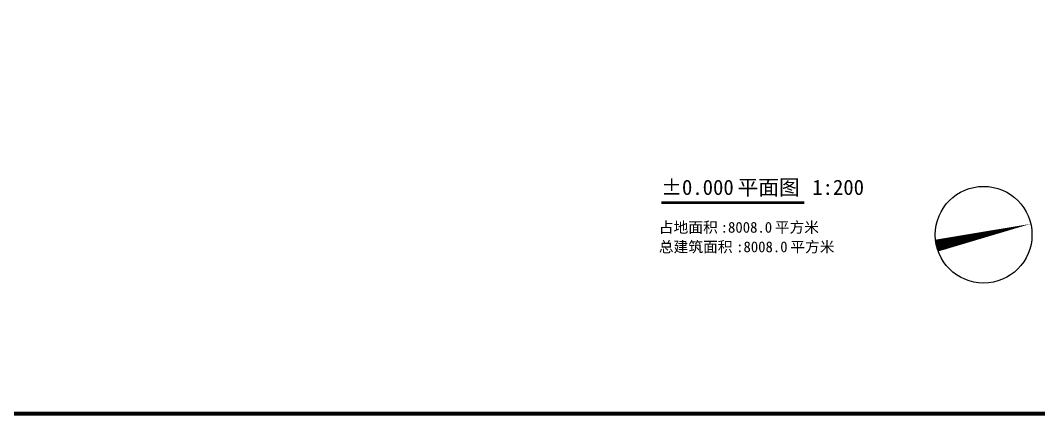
# Model space of a CAD drawing. Extents: x -21908402 to 2288787, y 79687 to 5079726.
# Drawn here: x 2141661 to 2192174, y 437987 to 457601 of the extents above; entities that cross this region are included whole.
import ezdxf

# ---------------------------------------------------------------- set-up
doc = ezdxf.new("R2010")
doc.units = 0
doc.header["$LTSCALE"] = 1000
for name, color, linetype in [('DIM_SYMB', 3, 'CONTINUOUS'), ('PUB_TEXT', 7, 'CONTINUOUS'), ('PUB_TITLE', 4, 'CONTINUOUS')]:
    doc.layers.add(name, color=color, linetype=linetype)
doc.styles.add('_TCH_DYN', font='')
doc.styles.get('_TCH_DYN').set_extended_font_data('SimSun')

msp = doc.modelspace()

# ---------------------------------------------------------------- linework, layer by layer
at = {"layer": 'DIM_SYMB', "const_width": 140}
msp.add_lwpolyline([(2173453.1, 448558), (2180543.4, 448558)], dxfattribs=at)
at = {"layer": 'DIM_SYMB'}
msp.add_lwpolyline([(2187106, 446421.3, 600, 0, 0), (2191782.4, 447503.5, 0, 0, 0)], format="xyseb", dxfattribs=at)
msp.add_circle((2189444.2, 446962.4), 2400, dxfattribs=at)
at = {"layer": 'PUB_TITLE', "const_width": 200}
msp.add_lwpolyline([(2100686.8, 438087.5), (2261886.8, 438087.5), (2261886.8, 552887.5), (2100686.8, 552887.5)], close=True, dxfattribs=at)

# ---------------------------------------------------------------- texts
at = {"layer": 'PUB_TEXT', "style": '_TCH_DYN'}
for s, height, p in [('%%p0.000', 755.27, (2173453.1, 448939.3)), ('平面图', 755.27, (2177233.7, 448939.3)), ('1:200', 755.27, (2180943.4, 448939.3)), ('占地面积', 536.24, (2173332, 447064.2)), (':8008.0', 536.24, (2176399.7, 447064.2)), ('平方米', 536.24, (2179083.9, 447064.2)), ('总建筑面积', 536.24, (2173332, 446095.4)), (':8008.0', 536.24, (2177166.6, 446095.4)), ('平方米', 536.24, (2179850.8, 446095.4))]:
    msp.add_text(s, height=height, dxfattribs=at).set_placement(p)

doc.saveas('drawing.dxf')
